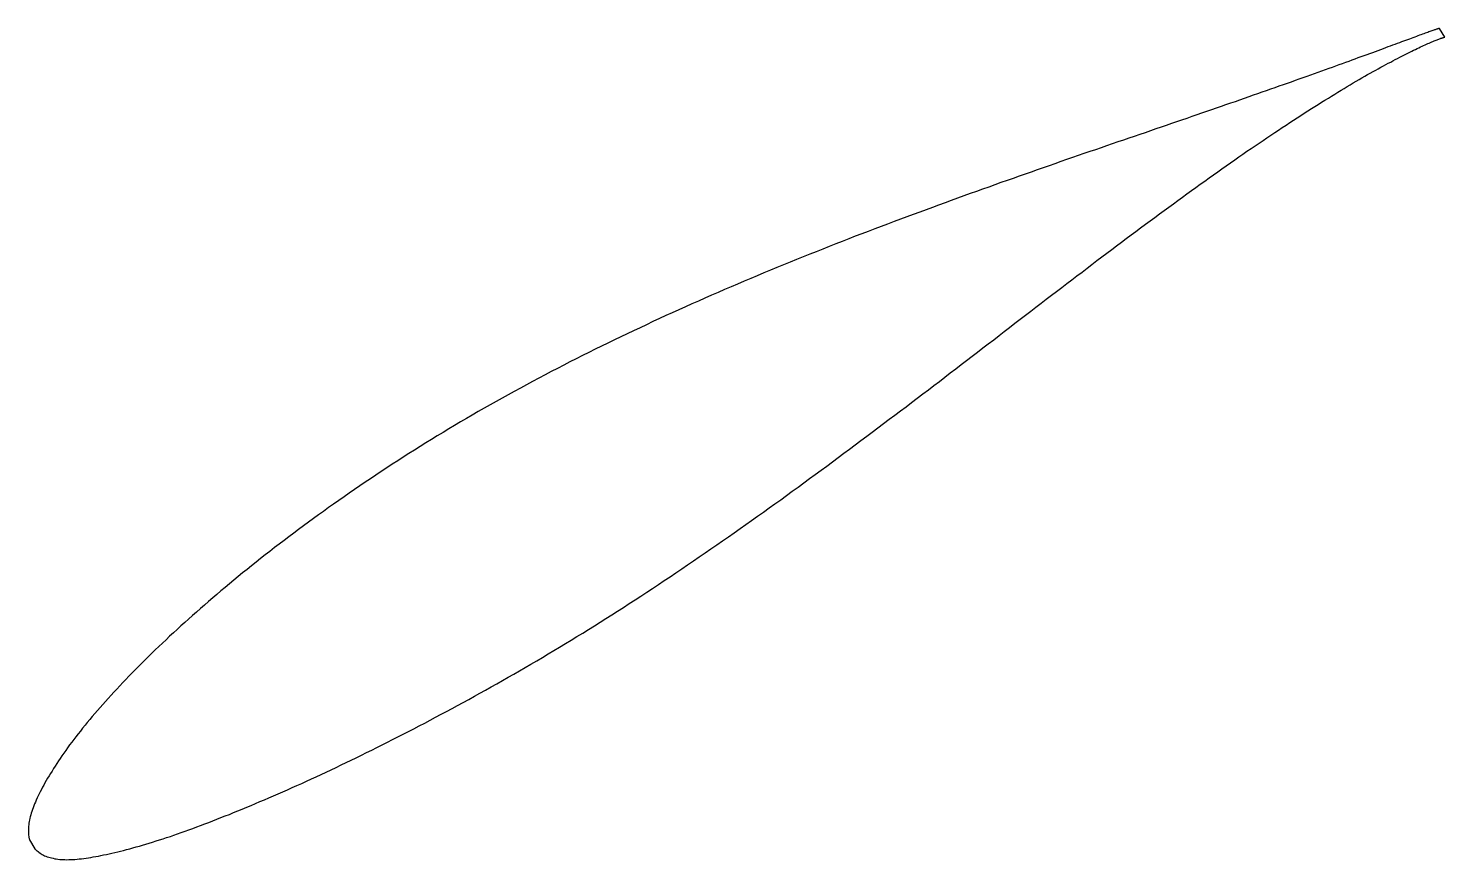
# Model space of a CAD drawing. Header units: metres. Extents: x -41 to 82, y -24 to 48.
import ezdxf

# ---------------------------------------------------------------- set-up
doc = ezdxf.new("R2010")
doc.units = ezdxf.units.M

msp = doc.modelspace()

# ---------------------------------------------------------------- linework, layer by layer
msp.add_lwpolyline([(81.4, 47.53), (81.4, 47.53), (81.39, 47.53), (81.37, 47.53), (81.36, 47.52), (81.33, 47.51), (81.3, 47.51), (81.27, 47.49), (81.23, 47.48), (81.19, 47.47), (81.14, 47.45), (81.08, 47.43), (81.02, 47.41), (80.96, 47.39), (80.89, 47.37), (80.81, 47.34), (80.73, 47.31), (80.65, 47.28), (80.56, 47.25), (80.47, 47.22), (80.37, 47.18), (80.26, 47.14), (80.15, 47.1), (80.04, 47.06), (79.92, 47.02), (79.79, 46.97), (79.67, 46.93), (79.53, 46.88), (79.39, 46.83), (79.25, 46.77), (79.1, 46.72), (78.95, 46.66), (78.79, 46.6), (78.62, 46.54), (78.46, 46.48), (78.28, 46.42), (78.1, 46.35), (77.92, 46.28), (77.73, 46.21), (77.54, 46.14), (77.34, 46.07), (77.14, 45.99), (76.93, 45.92), (76.72, 45.84), (76.51, 45.76), (76.28, 45.68), (76.06, 45.59), (75.83, 45.51), (75.59, 45.42), (75.35, 45.33), (75.11, 45.24), (74.86, 45.15), (74.6, 45.06), (74.34, 44.97), (74.08, 44.87), (73.81, 44.77), (73.54, 44.67), (73.26, 44.57), (72.98, 44.47), (72.69, 44.37), (72.4, 44.26), (72.11, 44.15), (71.81, 44.05), (71.5, 43.94), (71.19, 43.83), (70.88, 43.71), (70.56, 43.6), (70.24, 43.49), (69.91, 43.37), (69.58, 43.25), (69.24, 43.13), (68.9, 43.01), (68.56, 42.89), (68.21, 42.77), (67.86, 42.64), (67.5, 42.52), (67.14, 42.39), (66.78, 42.26), (66.41, 42.13), (66.03, 42), (65.66, 41.87), (65.28, 41.74), (64.89, 41.6), (64.5, 41.47), (64.11, 41.33), (63.71, 41.19), (63.31, 41.06), (62.9, 40.92), (62.5, 40.77), (62.08, 40.63), (61.67, 40.49), (61.25, 40.34), (60.82, 40.2), (60.4, 40.05), (59.97, 39.9), (59.53, 39.75), (59.09, 39.6), (58.65, 39.45), (58.21, 39.3), (57.76, 39.14), (57.31, 38.99), (56.85, 38.83), (56.39, 38.67), (55.93, 38.51), (55.47, 38.36), (55, 38.19), (54.53, 38.03), (54.06, 37.87), (53.58, 37.71), (53.1, 37.54), (52.61, 37.38), (52.13, 37.21), (51.64, 37.04), (51.15, 36.87), (50.65, 36.7), (50.16, 36.53), (49.66, 36.36), (49.15, 36.18), (48.65, 36.01), (48.14, 35.83), (47.63, 35.65), (47.12, 35.47), (46.6, 35.29), (46.09, 35.11), (45.57, 34.93), (45.05, 34.75), (44.52, 34.56), (44, 34.38), (43.47, 34.19), (42.94, 34), (42.41, 33.81), (41.87, 33.62), (41.34, 33.43), (40.8, 33.24), (40.26, 33.04), (39.72, 32.85), (39.17, 32.65), (38.63, 32.45), (38.08, 32.25), (37.54, 32.05), (36.99, 31.85), (36.44, 31.65), (35.89, 31.44), (35.33, 31.24), (34.78, 31.03), (34.23, 30.82), (33.67, 30.61), (33.11, 30.4), (32.55, 30.19), (31.99, 29.98), (31.43, 29.76), (30.87, 29.55), (30.31, 29.33), (29.75, 29.11), (29.19, 28.89), (28.62, 28.67), (28.06, 28.45), (27.49, 28.22), (26.93, 28), (26.36, 27.77), (25.8, 27.54), (25.23, 27.31), (24.67, 27.08), (24.1, 26.85), (23.53, 26.61), (22.97, 26.38), (22.4, 26.14), (21.83, 25.9), (21.27, 25.66), (20.7, 25.42), (20.13, 25.18), (19.57, 24.94), (19, 24.69), (18.44, 24.45), (17.87, 24.2), (17.31, 23.95), (16.74, 23.7), (16.18, 23.45), (15.62, 23.2), (15.05, 22.94), (14.49, 22.69), (13.93, 22.43), (13.37, 22.17), (12.81, 21.91), (12.26, 21.65), (11.7, 21.39), (11.14, 21.12), (10.59, 20.86), (10.04, 20.59), (9.48, 20.32), (8.93, 20.05), (8.38, 19.78), (7.83, 19.51), (7.29, 19.24), (6.74, 18.96), (6.2, 18.69), (5.66, 18.41), (5.12, 18.13), (4.58, 17.85), (4.04, 17.57), (3.5, 17.29), (2.97, 17), (2.44, 16.72), (1.91, 16.43), (1.38, 16.14), (0.86, 15.85), (0.33, 15.56), (-0.19, 15.27), (-0.71, 14.98), (-1.23, 14.68), (-1.74, 14.39), (-2.25, 14.09), (-2.76, 13.8), (-3.27, 13.5), (-3.78, 13.2), (-4.28, 12.9), (-4.78, 12.6), (-5.28, 12.29), (-5.78, 11.99), (-6.27, 11.68), (-6.76, 11.38), (-7.25, 11.07), (-7.73, 10.77), (-8.22, 10.46), (-8.7, 10.15), (-9.17, 9.84), (-9.65, 9.53), (-10.12, 9.22), (-10.59, 8.91), (-11.06, 8.59), (-11.52, 8.28), (-11.98, 7.97), (-12.44, 7.66), (-12.89, 7.34), (-13.34, 7.03), (-13.79, 6.71), (-14.24, 6.4), (-14.68, 6.09), (-15.12, 5.77), (-15.56, 5.46), (-15.99, 5.14), (-16.42, 4.83), (-16.85, 4.51), (-17.27, 4.2), (-17.69, 3.88), (-18.11, 3.57), (-18.53, 3.26), (-18.94, 2.94), (-19.35, 2.63), (-19.75, 2.31), (-20.15, 2), (-20.55, 1.69), (-20.95, 1.38), (-21.34, 1.06), (-21.72, 0.75), (-22.11, 0.44), (-22.49, 0.13), (-22.87, -0.18), (-23.24, -0.49), (-23.61, -0.8), (-23.98, -1.1), (-24.34, -1.41), (-24.7, -1.72), (-25.06, -2.02), (-25.41, -2.33), (-25.76, -2.63), (-26.11, -2.94), (-26.45, -3.24), (-26.78, -3.54), (-27.12, -3.84), (-27.45, -4.14), (-27.78, -4.44), (-28.1, -4.74), (-28.42, -5.03), (-28.73, -5.33), (-29.04, -5.62), (-29.35, -5.91), (-29.66, -6.2), (-29.96, -6.49), (-30.25, -6.78), (-30.54, -7.07), (-30.83, -7.36), (-31.12, -7.64), (-31.4, -7.92), (-31.67, -8.2), (-31.94, -8.48), (-32.21, -8.76), (-32.48, -9.04), (-32.74, -9.31), (-32.99, -9.59), (-33.24, -9.86), (-33.49, -10.13), (-33.74, -10.4), (-33.98, -10.66), (-34.21, -10.93), (-34.44, -11.19), (-34.67, -11.45), (-34.89, -11.71), (-35.11, -11.97), (-35.33, -12.22), (-35.54, -12.48), (-35.74, -12.73), (-35.95, -12.98), (-36.14, -13.23), (-36.34, -13.47), (-36.53, -13.72), (-36.71, -13.96), (-36.89, -14.2), (-37.07, -14.43), (-37.24, -14.67), (-37.41, -14.9), (-37.57, -15.13), (-37.73, -15.36), (-37.88, -15.59), (-38.04, -15.81), (-38.18, -16.03), (-38.32, -16.25), (-38.46, -16.47), (-38.59, -16.68), (-38.72, -16.89), (-38.85, -17.1), (-38.97, -17.3), (-39.09, -17.5), (-39.2, -17.7), (-39.31, -17.9), (-39.41, -18.09), (-39.51, -18.28), (-39.61, -18.47), (-39.7, -18.65), (-39.79, -18.83), (-39.87, -19.01), (-39.95, -19.19), (-40.03, -19.36), (-40.1, -19.53), (-40.16, -19.69), (-40.23, -19.86), (-40.28, -20.02), (-40.34, -20.17), (-40.39, -20.33), (-40.43, -20.48), (-40.47, -20.63), (-40.51, -20.77), (-40.54, -20.92), (-40.56, -21.06), (-40.59, -21.19), (-40.61, -21.32), (-40.62, -21.45), (-40.63, -21.58), (-40.64, -21.7), (-40.64, -21.82), (-40.64, -21.93), (-40.64, -22.04), (-40.63, -22.14), (-40.62, -22.24), (-40.61, -22.33), (-40.59, -22.42), (-40.58, -22.49), (-40.56, -22.55), (-40.55, -22.6), (-40.54, -22.63), (-40.09, -23.41), (-40.09, -23.42), (-40.07, -23.43), (-40.04, -23.45), (-40, -23.49), (-39.94, -23.54), (-39.87, -23.59), (-39.8, -23.65), (-39.72, -23.71), (-39.63, -23.78), (-39.54, -23.84), (-39.44, -23.89), (-39.34, -23.95), (-39.23, -24), (-39.12, -24.05), (-39, -24.09), (-38.88, -24.13), (-38.76, -24.17), (-38.63, -24.2), (-38.5, -24.23), (-38.36, -24.26), (-38.22, -24.28), (-38.08, -24.3), (-37.93, -24.32), (-37.78, -24.33), (-37.63, -24.34), (-37.47, -24.34), (-37.3, -24.35), (-37.14, -24.34), (-36.96, -24.34), (-36.79, -24.33), (-36.61, -24.32), (-36.43, -24.3), (-36.24, -24.28), (-36.05, -24.26), (-35.85, -24.24), (-35.65, -24.21), (-35.45, -24.18), (-35.24, -24.15), (-35.02, -24.11), (-34.81, -24.07), (-34.58, -24.03), (-34.36, -23.99), (-34.13, -23.94), (-33.89, -23.89), (-33.65, -23.84), (-33.41, -23.79), (-33.16, -23.73), (-32.91, -23.67), (-32.66, -23.61), (-32.4, -23.54), (-32.14, -23.47), (-31.87, -23.4), (-31.6, -23.33), (-31.32, -23.25), (-31.04, -23.17), (-30.76, -23.09), (-30.47, -23.01), (-30.18, -22.92), (-29.89, -22.83), (-29.59, -22.73), (-29.29, -22.64), (-28.99, -22.54), (-28.68, -22.43), (-28.36, -22.33), (-28.05, -22.22), (-27.73, -22.11), (-27.41, -22), (-27.08, -21.88), (-26.75, -21.76), (-26.41, -21.64), (-26.08, -21.52), (-25.74, -21.39), (-25.39, -21.26), (-25.04, -21.13), (-24.69, -20.99), (-24.34, -20.85), (-23.98, -20.71), (-23.62, -20.57), (-23.25, -20.43), (-22.89, -20.28), (-22.51, -20.13), (-22.14, -19.97), (-21.76, -19.82), (-21.38, -19.66), (-21, -19.5), (-20.61, -19.33), (-20.22, -19.17), (-19.83, -19), (-19.43, -18.83), (-19.03, -18.65), (-18.63, -18.48), (-18.23, -18.3), (-17.82, -18.12), (-17.41, -17.93), (-17, -17.75), (-16.58, -17.56), (-16.16, -17.37), (-15.74, -17.17), (-15.32, -16.98), (-14.89, -16.78), (-14.46, -16.57), (-14.03, -16.37), (-13.6, -16.16), (-13.16, -15.95), (-12.73, -15.74), (-12.28, -15.53), (-11.84, -15.31), (-11.4, -15.09), (-10.95, -14.87), (-10.5, -14.65), (-10.05, -14.42), (-9.59, -14.19), (-9.14, -13.96), (-8.68, -13.73), (-8.22, -13.49), (-7.76, -13.26), (-7.29, -13.02), (-6.83, -12.77), (-6.36, -12.53), (-5.89, -12.28), (-5.42, -12.03), (-4.95, -11.78), (-4.47, -11.53), (-3.99, -11.27), (-3.52, -11.01), (-3.04, -10.75), (-2.55, -10.49), (-2.07, -10.22), (-1.59, -9.95), (-1.1, -9.68), (-0.62, -9.41), (-0.13, -9.14), (0.36, -8.86), (0.85, -8.58), (1.34, -8.3), (1.83, -8.02), (2.33, -7.73), (2.82, -7.44), (3.32, -7.15), (3.81, -6.86), (4.31, -6.56), (4.81, -6.27), (5.3, -5.97), (5.8, -5.67), (6.3, -5.36), (6.8, -5.06), (7.3, -4.75), (7.81, -4.44), (8.31, -4.12), (8.81, -3.81), (9.31, -3.49), (9.82, -3.17), (10.32, -2.85), (10.82, -2.53), (11.33, -2.21), (11.83, -1.88), (12.33, -1.55), (12.84, -1.22), (13.34, -0.89), (13.85, -0.56), (14.35, -0.22), (14.86, 0.12), (15.36, 0.46), (15.87, 0.8), (16.37, 1.14), (16.88, 1.48), (17.38, 1.83), (17.89, 2.17), (18.39, 2.52), (18.89, 2.87), (19.4, 3.22), (19.9, 3.57), (20.41, 3.92), (20.91, 4.28), (21.41, 4.63), (21.91, 4.99), (22.42, 5.35), (22.92, 5.71), (23.42, 6.06), (23.92, 6.42), (24.42, 6.78), (24.92, 7.15), (25.42, 7.51), (25.92, 7.87), (26.42, 8.23), (26.92, 8.6), (27.41, 8.96), (27.91, 9.33), (28.41, 9.69), (28.9, 10.06), (29.39, 10.43), (29.89, 10.79), (30.38, 11.16), (30.87, 11.52), (31.36, 11.89), (31.86, 12.26), (32.34, 12.62), (32.83, 12.99), (33.32, 13.36), (33.81, 13.73), (34.29, 14.09), (34.78, 14.46), (35.26, 14.82), (35.74, 15.19), (36.23, 15.56), (36.71, 15.92), (37.19, 16.29), (37.66, 16.65), (38.14, 17.01), (38.62, 17.38), (39.09, 17.74), (39.56, 18.1), (40.03, 18.46), (40.5, 18.82), (40.97, 19.18), (41.44, 19.54), (41.91, 19.9), (42.37, 20.26), (42.84, 20.61), (43.3, 20.97), (43.76, 21.32), (44.22, 21.67), (44.68, 22.03), (45.13, 22.38), (45.59, 22.72), (46.04, 23.07), (46.49, 23.42), (46.94, 23.76), (47.39, 24.11), (47.84, 24.45), (48.28, 24.79), (48.72, 25.13), (49.16, 25.46), (49.6, 25.8), (50.04, 26.13), (50.48, 26.46), (50.91, 26.79), (51.34, 27.12), (51.77, 27.45), (52.2, 27.77), (52.63, 28.09), (53.05, 28.41), (53.47, 28.73), (53.89, 29.05), (54.31, 29.36), (54.73, 29.67), (55.14, 29.98), (55.55, 30.29), (55.96, 30.59), (56.37, 30.89), (56.78, 31.19), (57.18, 31.49), (57.58, 31.79), (57.98, 32.08), (58.38, 32.37), (58.77, 32.66), (59.16, 32.94), (59.55, 33.22), (59.94, 33.5), (60.33, 33.78), (60.71, 34.06), (61.09, 34.33), (61.46, 34.6), (61.84, 34.86), (62.21, 35.13), (62.58, 35.39), (62.95, 35.65), (63.31, 35.9), (63.68, 36.16), (64.03, 36.41), (64.39, 36.65), (64.74, 36.9), (65.1, 37.14), (65.44, 37.37), (65.79, 37.61), (66.13, 37.84), (66.47, 38.07), (66.81, 38.3), (67.14, 38.52), (67.47, 38.74), (67.8, 38.96), (68.12, 39.17), (68.45, 39.38), (68.77, 39.59), (69.08, 39.8), (69.39, 40), (69.7, 40.2), (70.01, 40.39), (70.31, 40.59), (70.61, 40.78), (70.91, 40.96), (71.2, 41.15), (71.49, 41.33), (71.78, 41.5), (72.06, 41.68), (72.34, 41.85), (72.61, 42.02), (72.89, 42.18), (73.16, 42.34), (73.42, 42.5), (73.68, 42.66), (73.94, 42.81), (74.2, 42.96), (74.45, 43.11), (74.69, 43.25), (74.94, 43.39), (75.18, 43.53), (75.41, 43.66), (75.65, 43.79), (75.88, 43.92), (76.1, 44.04), (76.32, 44.16), (76.54, 44.28), (76.75, 44.4), (76.96, 44.51), (77.17, 44.62), (77.37, 44.73), (77.56, 44.83), (77.76, 44.93), (77.95, 45.03), (78.13, 45.12), (78.31, 45.22), (78.49, 45.31), (78.66, 45.39), (78.83, 45.48), (78.99, 45.56), (79.15, 45.63), (79.31, 45.71), (79.46, 45.78), (79.6, 45.85), (79.75, 45.92), (79.88, 45.98), (80.02, 46.04), (80.15, 46.1), (80.27, 46.16), (80.39, 46.21), (80.5, 46.26), (80.62, 46.31), (80.72, 46.35), (80.82, 46.39), (80.92, 46.44), (81.01, 46.47), (81.1, 46.51), (81.18, 46.54), (81.26, 46.57), (81.33, 46.6), (81.4, 46.63), (81.47, 46.65), (81.52, 46.67), (81.58, 46.69), (81.63, 46.71), (81.67, 46.72), (81.71, 46.73), (81.74, 46.74), (81.77, 46.75), (81.8, 46.76), (81.82, 46.77), (81.83, 46.77), (81.84, 46.77), (81.84, 46.77)], close=True)

doc.saveas('drawing.dxf')
